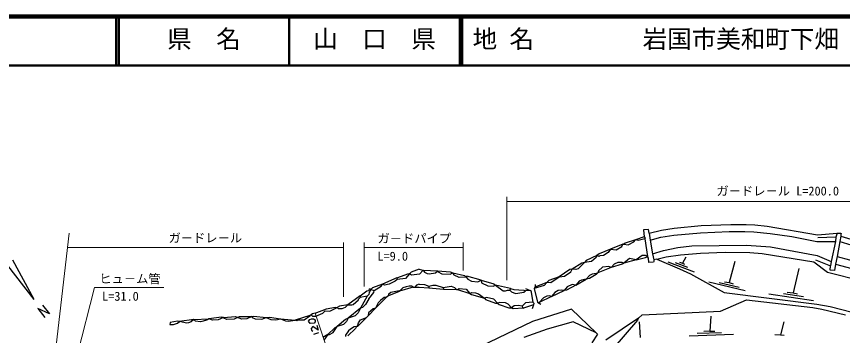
# Model space of a CAD drawing. Units: millimetres, scale not verified. Extents: x -24219 to 615781, y -164916 to 195084.
# Drawn here: x 213208 to 381534, y 130054 to 195084 of the extents above; entities that cross this region are included whole.
import ezdxf
from ezdxf.enums import TextEntityAlignment as Align

# ---------------------------------------------------------------- set-up
doc = ezdxf.new("R2010")
doc.units = ezdxf.units.MM
doc.header["$LTSCALE"] = 1000
doc.linetypes.add('CHAIN', pattern=[18.5, 12, -1.5, 3.5, -1.5])
for name, color, linetype, lineweight in [('M-BGD', 7, 'Continuous', 25), ('M-BMK', 2, 'CHAIN', 13), ('M-BMK-HTXT', 7, 'Continuous', 13), ('M-BMK-LINE', 2, 'Continuous', 13), ('M-BMK-SRVR', 3, 'Continuous', 25), ('M-TTL', 2, 'Continuous', 140), ('M-TTL-LINE', 7, 'Continuous', 50), ('M-TTL-TXT', 7, 'Continuous', 13)]:
    doc.layers.add(name, color=color, linetype=linetype, lineweight=lineweight)
doc.styles.add('ＭＳ ゴシック', font='')
doc.styles.get('ＭＳ ゴシック').set_extended_font_data('MS Gothic')

msp = doc.modelspace()

# ---------------------------------------------------------------- linework, layer by layer
at = {"layer": 'M-BGD'}
for p, q in [((341995, 151686), (340979, 151601)), ((340979, 151601), (341148, 150162)), ((342164, 150924), (341995, 151686)), ((342164, 150924), (344619, 151516)), ((344619, 151516), (347244, 151940)), ((347244, 151940), (352747, 152448)), ((352747, 152448), (358759, 152702)), ((358759, 152702), (361891, 152702)), ((361891, 152702), (363669, 152617)), ((363669, 152617), (366209, 152363)), ((366209, 152363), (376454, 150585)), ((341148, 150162), (339370, 149569)), ((341148, 150162), (341317, 149908)), ((341317, 149908), (341233, 149738)), ((342164, 150924), (342333, 149484)), ((342333, 149484), (344535, 150077)), ((344535, 150077), (347159, 150500)), ((347159, 150500), (352578, 151008)), ((352578, 151008), (358420, 151262)), ((358420, 151262), (361637, 151262)), ((361637, 151262), (363500, 151178)), ((363500, 151178), (366802, 150839)), ((366802, 150839), (371205, 150246)), ((371205, 150246), (376285, 149230)), ((376454, 150585), (380433, 150924)), ((380179, 150077), (376539, 149992)), ((380179, 150077), (380095, 149230)), ((380433, 150924), (380179, 150077)), ((380433, 150924), (381111, 150924)), ((381195, 150331), (381026, 149230)), ((381111, 150924), (381280, 150839)), ((381280, 150839), (381195, 150670)), ((381195, 150670), (381195, 150331)), ((381195, 150331), (404902, 143134)), ((336745, 148638), (334290, 147622)), ((335391, 147537), (336576, 148214)), ((336576, 148214), (336745, 148638)), ((336745, 148638), (336999, 148638)), ((337253, 148892), (336999, 148638)), ((336999, 148638), (337846, 148553)), ((339370, 149569), (337253, 148892)), ((337846, 148553), (339031, 149146)), ((339031, 149146), (339370, 149569)), ((339878, 149400), (339370, 149569)), ((341233, 149738), (339878, 149400)), ((341233, 149738), (341825, 146182)), ((342333, 149484), (342841, 146690)), ((348006, 147960), (350800, 148299)), ((350800, 148299), (361976, 148468)), ((361976, 148468), (366887, 148130)), ((366887, 148130), (376369, 146352)), ((376285, 149230), (380095, 149230)), ((380095, 149230), (379248, 145166)), ((381026, 149230), (380433, 146182)), ((381026, 149230), (405071, 141780)), ((331919, 146690), (331496, 146352)), ((334290, 147622), (331919, 146690)), ((333782, 146944), (332851, 146352)), ((334290, 147622), (333782, 146944)), ((334290, 147622), (335391, 147537)), ((342841, 146690), (345043, 147368)), ((342841, 146690), (343095, 145505)), ((345043, 147368), (348006, 147960)), ((345635, 146098), (348514, 146521)), ((348514, 146521), (352578, 146860)), ((352578, 146860), (357658, 147029)), ((357658, 147029), (362653, 146944)), ((362653, 146944), (365193, 146775)), ((365193, 146775), (375692, 145082)), ((328448, 144828), (326416, 143558)), ((328956, 144912), (327686, 143642)), ((328956, 144912), (328448, 144828)), ((329295, 145336), (328956, 144912)), ((330395, 145166), (328956, 144912)), ((331496, 146352), (329295, 145336)), ((331327, 145928), (330395, 145166)), ((331496, 146352), (331327, 145928)), ((331919, 146182), (331496, 146352)), ((332089, 146267), (331919, 146182)), ((332851, 146352), (332089, 146267)), ((335052, 144658), (335814, 144997)), ((335814, 144997), (336576, 144997)), ((336576, 144997), (336999, 144828)), ((336999, 144828), (336661, 144574)), ((338100, 145759), (336999, 144828)), ((339455, 145505), (336999, 144828)), ((339455, 145505), (338100, 145759)), ((340725, 146352), (339455, 145505)), ((339455, 145505), (341402, 145928)), ((341402, 146352), (340725, 146352)), ((341825, 146182), (341402, 146352)), ((341402, 145928), (341825, 146182)), ((341995, 145844), (341825, 146182)), ((342079, 144912), (341995, 145844)), ((343011, 144997), (342079, 144912)), ((343095, 145166), (343011, 144997)), ((343688, 145590), (343095, 145505)), ((343095, 145505), (343095, 145166)), ((343688, 145590), (345635, 146098)), ((343688, 145590), (348345, 143642)), ((345974, 145082), (351308, 143050)), ((347413, 144912), (349953, 143981)), ((348345, 144997), (348937, 144828)), ((349615, 146013), (348937, 144828)), ((348937, 144828), (349361, 144574)), ((359605, 145166), (358420, 140848)), ((375692, 145082), (378486, 142965)), ((376031, 145505), (379079, 144235)), ((376369, 146352), (379248, 145166)), ((379248, 145166), (379079, 144235)), ((380433, 146182), (380095, 144574)), ((380433, 146182), (395589, 141949)), ((295259, 143558), (293650, 142965)), ((295259, 143558), (296105, 143388)), ((296105, 143388), (295343, 142542)), ((296105, 143388), (299069, 143219)), ((296105, 143388), (296359, 142965)), ((298561, 142796), (299069, 143219)), ((299069, 143219), (301609, 143050)), ((299069, 143219), (299153, 143050)), ((325993, 143473), (323791, 142034)), ((326416, 143558), (325993, 143473)), ((326162, 143050), (326416, 143558)), ((327178, 143473), (326416, 143558)), ((327686, 143642), (327178, 143473)), ((334375, 143896), (331665, 142796)), ((331835, 143219), (331665, 142796)), ((332597, 143981), (331835, 143219)), ((333951, 144150), (332597, 143981)), ((334375, 143896), (333951, 144150)), ((334375, 143896), (335052, 144658)), ((336661, 144574), (334375, 143896)), ((348345, 143642), (350546, 142626)), ((372644, 143727), (371459, 138732)), ((378994, 143388), (379079, 144235)), ((379925, 143304), (378994, 143388)), ((380095, 144574), (379925, 143304)), ((380095, 144574), (399653, 139409)), ((290687, 141780), (287808, 140510)), ((290771, 141441), (290348, 141102)), ((290687, 141780), (293142, 142711)), ((290687, 141780), (290771, 141441)), ((292465, 141695), (290771, 141441)), ((293311, 142626), (292465, 141695)), ((293142, 142711), (293311, 142626)), ((293650, 142965), (293311, 142626)), ((293735, 142372), (293311, 142626)), ((295343, 142542), (293735, 142372)), ((296359, 142965), (296867, 142711)), ((296867, 142711), (297291, 142626)), ((297291, 142626), (298561, 142796)), ((299153, 143050), (299915, 142626)), ((299915, 142626), (301609, 142542)), ((301609, 143050), (302117, 142796)), ((301609, 142542), (302117, 142796)), ((302117, 142796), (304487, 142288)), ((302371, 142372), (302117, 142796)), ((303387, 141864), (302371, 142372)), ((304826, 141949), (303387, 141864)), ((304487, 142288), (304826, 141949)), ((304995, 142118), (304826, 141949)), ((304826, 141949), (305165, 141526)), ((307874, 141356), (304995, 142118)), ((305165, 141526), (305927, 141102)), ((323791, 142034), (321675, 141272)), ((322098, 140848), (323791, 142034)), ((323791, 142034), (324892, 142118)), ((324892, 142118), (326162, 143050)), ((327178, 140340), (329295, 141526)), ((329295, 141526), (328363, 141356)), ((329295, 141526), (330057, 142372)), ((329972, 141695), (329295, 141526)), ((331327, 142457), (329972, 141695)), ((330057, 142372), (330565, 142626)), ((330565, 142626), (331665, 142796)), ((331665, 142796), (331327, 142457)), ((350546, 142626), (357404, 138816)), ((378486, 142965), (398383, 137885)), ((285776, 139748), (285437, 139409)), ((287808, 140510), (285776, 139748)), ((286115, 139240), (287554, 140086)), ((287554, 140086), (287808, 140510)), ((288231, 140340), (287808, 140510)), ((289163, 140510), (288231, 140340)), ((290348, 141102), (289163, 140510)), ((294073, 139917), (291279, 139070)), ((291957, 139748), (291279, 139070)), ((292634, 140002), (291957, 139748)), ((293227, 140086), (292634, 140002)), ((293735, 140086), (293227, 140086)), ((294073, 139917), (293735, 140086)), ((294073, 139917), (294412, 139917)), ((294751, 140340), (294412, 139917)), ((294412, 139917), (295259, 139917)), ((295259, 140510), (294751, 140340)), ((295259, 140510), (296359, 140425)), ((295259, 139917), (297206, 139748)), ((296359, 140425), (297206, 140086)), ((297206, 140086), (298053, 140340)), ((297206, 140086), (297206, 139748)), ((297206, 139748), (300254, 139494)), ((298053, 140340), (298645, 140340)), ((298645, 140340), (300169, 139832)), ((300169, 139832), (301778, 140086)), ((300169, 139832), (300254, 139494)), ((301778, 140086), (302455, 139832)), ((302455, 139832), (302879, 139409)), ((305927, 141102), (307197, 141018)), ((307197, 141018), (307874, 141356)), ((307874, 141356), (310499, 140594)), ((307874, 141356), (307959, 140764)), ((307959, 140764), (309229, 140171)), ((309229, 140171), (310329, 140086)), ((310329, 140086), (310837, 140340)), ((310499, 140594), (310837, 140340)), ((313885, 139663), (310837, 140340)), ((310837, 140340), (312361, 139155)), ((320743, 140256), (318711, 139663)), ((318881, 140002), (318711, 139663)), ((318881, 140002), (321336, 140933)), ((318881, 140425), (318881, 140002)), ((321336, 140933), (320743, 140256)), ((321675, 141272), (321336, 140933)), ((321336, 140933), (322098, 140848)), ((325400, 140002), (324807, 139240)), ((327178, 140340), (325315, 139324)), ((326416, 140425), (325400, 140002)), ((327178, 140340), (326416, 140425)), ((327855, 141102), (327178, 140340)), ((328363, 141356), (327855, 141102)), ((354271, 141018), (361722, 139240)), ((356388, 140848), (360452, 139917)), ((357489, 141018), (358420, 140848)), ((358420, 140848), (359267, 140594)), ((283236, 138139), (280696, 136276)), ((283236, 138139), (284591, 139155)), ((283236, 138139), (283236, 137800)), ((284675, 138054), (283236, 137800)), ((284675, 138054), (283321, 135599)), ((284591, 139155), (285014, 139240)), ((285014, 138393), (284675, 138054)), ((285099, 139578), (285014, 139240)), ((285014, 137546), (286030, 138816)), ((285099, 138816), (285014, 138393)), ((285099, 139578), (285353, 139578)), ((285437, 139409), (285099, 138816)), ((285353, 139578), (285437, 139409)), ((285437, 139409), (286115, 139240)), ((286030, 138816), (286115, 139240)), ((289078, 138224), (288570, 137800)), ((289078, 138224), (291279, 139070)), ((289078, 138562), (289501, 138901)), ((289078, 138224), (289078, 138562)), ((289501, 138901), (291195, 139240)), ((291195, 139240), (291279, 139070)), ((300254, 139494), (302879, 139409)), ((302879, 139409), (303048, 139409)), ((303048, 139409), (303387, 139663)), ((303048, 139409), (305588, 138647)), ((303387, 139663), (304826, 139494)), ((304826, 139494), (305588, 138647)), ((305588, 138647), (306011, 138816)), ((305588, 138647), (305927, 138393)), ((305927, 138393), (308551, 137631)), ((306011, 138816), (306773, 138732)), ((306773, 138732), (307366, 138562)), ((307366, 138562), (308551, 137631)), ((312361, 139155), (312869, 139155)), ((312869, 139155), (313293, 139324)), ((313293, 139324), (313716, 139324)), ((313885, 139663), (313716, 139324)), ((313716, 139324), (314055, 138986)), ((313885, 139663), (314563, 139409)), ((314055, 138986), (314563, 138732)), ((314563, 139409), (316595, 139324)), ((314563, 138732), (314986, 138647)), ((314986, 138647), (316595, 138901)), ((316595, 139324), (316933, 139155)), ((316595, 138901), (316933, 139155)), ((316933, 139663), (317865, 139240)), ((317865, 139240), (316933, 139155)), ((317865, 139240), (318034, 139240)), ((318034, 139240), (318457, 136869)), ((318711, 139663), (319389, 136869)), ((321251, 138054), (320574, 137716)), ((321844, 138139), (321251, 138054)), ((322267, 137970), (321844, 138139)), ((322267, 137970), (324807, 139240)), ((322945, 138816), (322267, 137970)), ((323622, 139240), (322945, 138816)), ((324215, 139324), (323622, 139240)), ((324807, 139240), (324215, 139324)), ((325315, 139324), (324807, 139240)), ((357404, 138816), (376285, 136446)), ((366548, 138562), (375607, 137208)), ((369511, 138647), (373575, 137970)), ((370273, 138901), (371459, 138732)), ((371459, 138732), (372390, 138562)), ((281543, 136276), (281797, 136361)), ((281797, 136361), (282897, 137292)), ((282897, 137462), (283236, 137800)), ((282897, 137292), (282897, 137462)), ((284337, 136361), (283744, 135768)), ((285014, 137546), (284337, 136361)), ((288570, 137800), (286369, 135599)), ((286877, 136700), (286369, 135599)), ((287385, 137208), (286877, 136700)), ((288147, 137800), (287385, 137208)), ((288570, 137800), (288147, 137800)), ((308975, 137800), (308551, 137631)), ((308551, 137631), (308805, 137377)), ((308805, 137377), (310837, 136615)), ((310499, 137462), (308975, 137800)), ((311261, 136615), (310499, 137462)), ((310837, 136615), (311261, 136615)), ((311684, 136784), (311261, 136615)), ((311261, 136615), (311599, 136361)), ((311599, 136361), (313547, 135684)), ((312869, 136700), (311684, 136784)), ((313377, 136446), (312869, 136700)), ((314055, 135684), (313377, 136446)), ((316933, 136700), (316256, 136022)), ((318457, 136869), (316933, 136700)), ((318457, 136869), (318627, 136615)), ((318627, 136615), (318542, 136276)), ((319389, 136869), (319727, 136615)), ((322267, 137970), (319727, 136784)), ((320574, 137716), (319727, 136784)), ((319727, 136784), (319727, 136615)), ((319727, 136615), (320066, 136446)), ((356642, 135006), (361976, 137292)), ((361976, 137292), (375523, 135768)), ((376285, 136446), (378994, 135938)), ((274092, 134583), (276378, 135514)), ((275616, 134583), (276124, 135091)), ((276124, 135091), (277055, 135006)), ((276378, 135514), (278156, 135853)), ((277055, 135006), (278579, 135768)), ((278156, 135853), (278579, 135768)), ((279003, 136022), (278579, 135768)), ((278664, 135599), (278579, 135768)), ((278833, 135514), (278664, 135599)), ((279511, 135514), (278833, 135514)), ((280696, 136276), (279003, 136022)), ((280188, 135768), (279511, 135514)), ((280696, 136276), (280188, 135768)), ((280696, 136276), (281543, 136276)), ((283321, 135599), (280781, 133567)), ((282813, 134668), (282220, 134075)), ((283321, 135599), (282813, 134668)), ((283744, 135768), (283321, 135599)), ((286369, 135599), (284845, 134075)), ((284929, 134668), (284845, 134075)), ((285861, 135514), (284929, 134668)), ((286369, 135599), (285861, 135514)), ((313547, 135684), (314055, 135684)), ((314647, 136107), (314055, 135684)), ((314393, 135514), (314055, 135684)), ((316510, 135599), (314393, 135514)), ((315494, 136192), (314647, 136107)), ((316256, 136022), (315494, 136192)), ((316256, 136022), (316341, 135768)), ((316341, 135768), (316510, 135599)), ((318542, 136276), (316510, 135599)), ((318542, 136276), (318288, 135514)), ((326331, 135430), (318373, 132890)), ((331327, 130604), (326331, 135430)), ((340725, 134244), (356642, 135006)), ((375523, 135768), (377301, 135430)), ((377301, 135430), (382127, 134244)), ((378994, 135938), (383481, 134837)), ((249369, 133313), (246406, 132890)), ((249369, 133313), (248777, 132805)), ((249369, 133313), (252417, 133482)), ((249708, 132974), (249369, 133313)), ((251994, 133144), (250724, 132805)), ((252417, 133482), (251994, 133144)), ((254957, 133821), (252417, 133482)), ((253179, 133144), (252417, 133482)), ((254280, 133228), (253179, 133144)), ((255381, 133736), (254280, 133228)), ((255381, 133736), (254957, 133821)), ((255381, 133736), (257836, 133906)), ((255465, 133567), (255381, 133736)), ((256058, 133313), (255465, 133567)), ((257582, 133398), (256058, 133313)), ((258259, 133736), (257582, 133398)), ((257836, 133906), (258259, 133736)), ((258259, 133736), (258683, 133906)), ((259106, 133398), (258259, 133736)), ((258683, 133906), (261138, 133906)), ((260122, 133482), (259106, 133398)), ((261138, 133906), (260122, 133482)), ((261138, 133906), (261561, 133990)), ((261138, 133906), (261223, 133736)), ((261223, 133736), (261815, 133482)), ((261561, 133990), (264101, 133736)), ((261815, 133482), (263170, 133398)), ((263170, 133398), (264101, 133736)), ((264101, 133736), (264779, 133821)), ((264101, 133736), (265033, 133313)), ((264779, 133821), (266980, 133482)), ((265033, 133313), (266049, 133228)), ((266049, 133228), (266980, 133482)), ((266980, 133482), (270028, 133144)), ((266980, 133482), (267996, 133059)), ((267996, 133059), (268589, 132974)), ((268589, 132974), (270028, 133144)), ((272991, 134160), (270028, 133144)), ((270367, 133059), (270028, 133144)), ((270536, 133144), (270367, 133059)), ((271806, 133144), (270536, 133144)), ((272991, 133990), (271806, 133144)), ((272737, 132974), (272991, 133313)), ((273245, 134244), (272991, 134160)), ((272991, 134160), (272991, 133990)), ((272991, 133313), (273330, 133482)), ((273499, 134498), (273245, 134244)), ((273245, 134244), (273499, 133990)), ((273330, 133482), (273753, 133482)), ((274092, 134583), (273499, 134498)), ((273499, 133990), (274177, 133990)), ((273753, 133482), (274092, 133228)), ((274092, 133228), (274092, 132805)), ((274177, 133990), (275616, 134583)), ((280273, 133313), (278579, 131874)), ((280781, 133567), (280273, 133313)), ((280781, 133567), (280442, 132890)), ((282220, 134075), (280781, 133567)), ((282728, 131874), (284506, 133736)), ((282897, 132636), (283321, 133228)), ((283321, 133228), (284506, 133736)), ((284845, 134075), (284506, 133736)), ((339963, 133567), (333274, 129080)), ((339793, 133144), (334713, 127302)), ((339963, 133567), (339793, 133144)), ((339963, 133567), (340725, 134244)), ((354695, 133990), (354525, 130942)), ((244543, 132720), (244459, 132297)), ((244459, 132297), (245221, 132297)), ((245983, 132974), (244543, 132720)), ((245221, 132297), (245983, 132551)), ((246406, 132890), (245983, 132974)), ((245983, 132551), (246406, 132890)), ((247845, 132551), (246406, 132890)), ((248269, 132636), (247845, 132551)), ((248777, 132805), (248269, 132636)), ((250724, 132805), (249708, 132974)), ((273076, 132466), (272737, 132974)), ((273838, 132551), (273076, 132466)), ((273584, 131874), (273245, 131450)), ((273245, 131450), (273330, 131112)), ((274685, 131112), (273584, 131874)), ((274092, 132805), (273838, 132551)), ((274431, 132128), (274685, 131112)), ((278071, 131620), (276632, 130265)), ((277733, 130688), (278579, 131874)), ((278579, 131874), (278071, 131620)), ((279849, 132297), (278579, 131874)), ((280442, 132890), (279849, 132297)), ((282305, 131450), (280696, 130011)), ((281289, 131366), (280865, 131027)), ((282051, 131789), (281289, 131366)), ((282474, 131874), (282051, 131789)), ((282474, 131874), (282305, 131450)), ((282728, 131874), (282474, 131874)), ((282728, 131874), (282897, 132636)), ((318373, 132890), (303979, 126032)), ((321336, 131366), (316595, 129672)), ((326670, 132805), (321336, 131366)), ((331327, 130604), (326670, 132805)), ((340132, 132805), (340301, 129672)), ((369596, 132805), (368919, 130180)), ((273330, 131112), (273584, 130942)), ((274769, 130604), (273753, 130265)), ((276632, 130265), (275616, 129672)), ((276632, 130265), (275870, 129080)), ((276632, 130265), (276971, 130265)), ((276971, 130265), (277733, 130688)), ((280865, 131027), (280273, 130096)), ((280273, 130096), (280273, 129842)), ((331581, 130350), (330480, 128572)), ((331327, 130604), (331581, 130350)), ((359351, 130265), (350292, 129926)), ((356896, 130604), (351901, 130434)), ((354525, 130942), (353255, 130858)), ((354525, 130942), (355541, 130942)), ((367733, 130265), (368919, 130180)), ((368919, 130180), (369681, 130096))]:
    msp.add_line(p, q, dxfattribs=at)
at = {"layer": 'M-BMK'}
msp.add_line((283490, 106220), (274092, 134583), dxfattribs=at)
at = {"layer": 'M-BMK-HTXT'}
for p, q in [((313163, 141320), (313163, 158348)), ((313163, 157348), (387965, 157348)), ((279815, 148987), (279815, 137925)), ((284083, 140047), (284083, 148987)), ((304233, 148987), (304233, 143289)), ((223623, 147987), (279815, 147987)), ((284083, 147987), (304233, 147987)), ((229129, 139863), (224257, 120853)), ((229129, 139863), (243213, 139863))]:
    msp.add_line(p, q, dxfattribs=at)
at = {"layer": 'M-BMK-LINE'}
msp.add_line((223969, 150924), (213809, 64818), dxfattribs=at)
at = {"layer": 'M-BMK-SRVR'}
for p, q in [((216803, 137403), (193716, 166954)), ((216803, 137403), (212444, 145419)), ((219946, 134444), (217570, 135534)), ((217570, 135534), (219010, 133710)), ((218521, 136268), (219946, 134444))]:
    msp.add_line(p, q, dxfattribs=at)
at = {"layer": 'M-TTL'}
msp.add_line((615781, 195084), (-24219, 195084), dxfattribs=at)
at = {"layer": 'M-TTL-LINE'}
for p, q in [((233531, 195084), (233531, 185084)), ((234031, 195084), (234031, 185084)), ((268781, 195084), (268781, 185084)), ((303531, 195084), (303531, 185084)), ((304031, 195084), (304031, 185084)), ((-24219, 185084), (615781, 185084))]:
    msp.add_line(p, q, dxfattribs=at)

# ---------------------------------------------------------------- texts
at = {"layer": 'M-BMK-HTXT', "style": 'ＭＳ ゴシック'}
for s, p in [('ガ－ドレ－ル L=200.0', (355846, 158048)), ('ガ－ドレ－ル', (244185, 148487)), ('ガ－ドパイプ', (286772, 148387)), ('L=9.0', (286759, 144760)), ('ヒュ－ム管', (230082, 140162)), ('L=31.0', (230643, 136588))]:
    msp.add_text(s, height=1833, dxfattribs=at).set_placement(p, align=Align.BOTTOM_LEFT)
at = {"layer": 'M-TTL-TXT', "style": 'ＭＳ ゴシック'}
for s, p in [('県\u3000名', (243906, 187584)), ('山\u3000口\u3000県', (273656, 187584)), ('地 名', (306160, 187584)), ('岩国市美和町下畑', (340805, 187584))]:
    msp.add_text(s, height=3666, dxfattribs=at).set_placement(p, align=Align.BOTTOM_LEFT)

doc.saveas('drawing.dxf')
